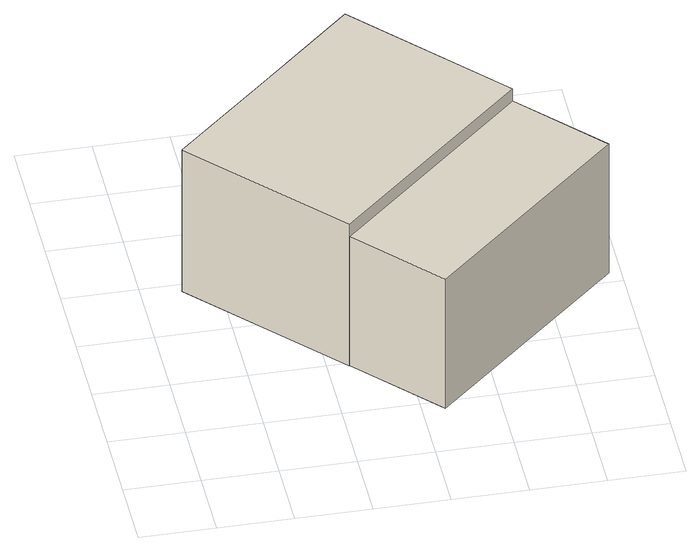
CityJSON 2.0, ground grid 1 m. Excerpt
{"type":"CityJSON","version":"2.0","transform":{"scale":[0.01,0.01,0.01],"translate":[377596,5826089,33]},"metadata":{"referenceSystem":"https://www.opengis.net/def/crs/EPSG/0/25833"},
"CityObjects":{
"building1":{"type":"Building","attributes":{"Gemeindeschluessel":"11000005","BezugspunktDach":"2200","function":"31001_1000","measuredHeight":2.44,"storeysAboveGround":1},"address":[{"country":"Germany","locality":"Berlin","thoroughfareNumber":"26 (85)","thoroughfareName":"Schönwalder Allee"}],"geometry":[{"type":"Solid","lod":"1","boundaries":[[[[0,1,2,3,4]],[[5,6,7,8,9]],[[5,9,4,3]],[[6,5,3,2]],[[7,6,2,1]],[[8,7,1,0]],[[9,8,0,4]]]]}]},
"building2":{"type":"Building","attributes":{"Gemeindeschluessel":"11000005","BezugspunktDach":"2200","function":"51009_1610","measuredHeight":2.04,"storeysAboveGround":0},"address":[{"country":"Germany","locality":"Berlin"}],"geometry":[{"type":"Solid","lod":"1","boundaries":[[[[10,11,12,13]],[[14,15,16,17]],[[14,17,13,12]],[[15,14,12,11]],[[16,15,11,10]],[[17,16,10,13]]]]}]}
},
"vertices":[
[228,194,261],[483,428,261],[307,620,261],[180,503,261],[52,386,261],[180,503,37],[307,620,37],[483,428,37],[228,194,37],[52,386,37],
[329,84,242],[584,317,242],[483,428,242],[228,194,242],[483,428,38],[584,317,38],[329,84,38],[228,194,38]
]}
